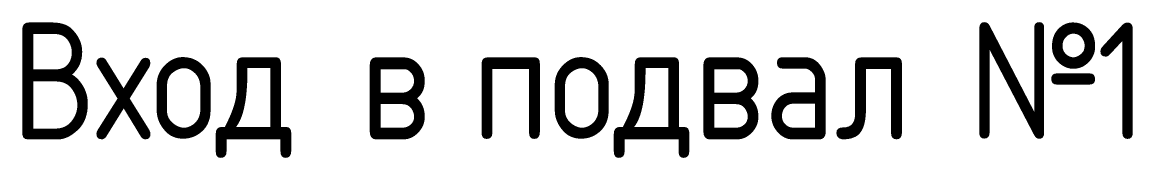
# Model space of a CAD drawing. Header units: millimetres. Extents: x -11886 to 71589, y -4690 to 48120.
# Drawn here: x 6624 to 8993, y 31998 to 32288 of the extents above; entities that cross this region are included whole.
import ezdxf

# ---------------------------------------------------------------- set-up
doc = ezdxf.new("R2010")
doc.units = ezdxf.units.MM
doc.layers.add('Аннотация', color=7, linetype='Continuous', lineweight=20)
doc.styles.add('GOST Common_1', font='GOST_Common.ttf', dxfattribs={"width": 0.9, "height": 250})

msp = doc.modelspace()

# ---------------------------------------------------------------- texts
at = {"layer": 'Аннотация', "lineweight": 9, "char_height": 250, "attachment_point": 1, "style": 'GOST Common_1'}
for s, insert, width in [('Вход', (6600.36, 32287.58), 808.101), ('\\fGOST Common|b0|i0|c204|p34|;\\W.9; ', (7267.11, 32287.58), 93.7974), ('\\fGOST Common|b0|i0|c204|p34|;\\W.9; ', (7505.24, 32287.58), 93.7974), ('\\fGOST Common|b0|i0|c204|p34|;\\W.9; ', (8564.89, 32287.58), 93.7974), ('\\fGOST Common|b0|i0|c204|p34|;\\W.9;№', (8642.29, 32287.58), 331.8986), ('\\fGOST Common|b0|i0|c204|p34|;\\W.9;1', (8916.13, 32287.58), 137.0886), ('\\fGOST Common|b0|i0|c204|p34|;\\W.9;в', (7344.5, 32287.58), 194.8101), ('подвал', (7582.63, 32287.58), 1190.5059)]:
    msp.add_mtext(s, dxfattribs=dict(at, insert=insert, width=width))

doc.saveas('drawing.dxf')
